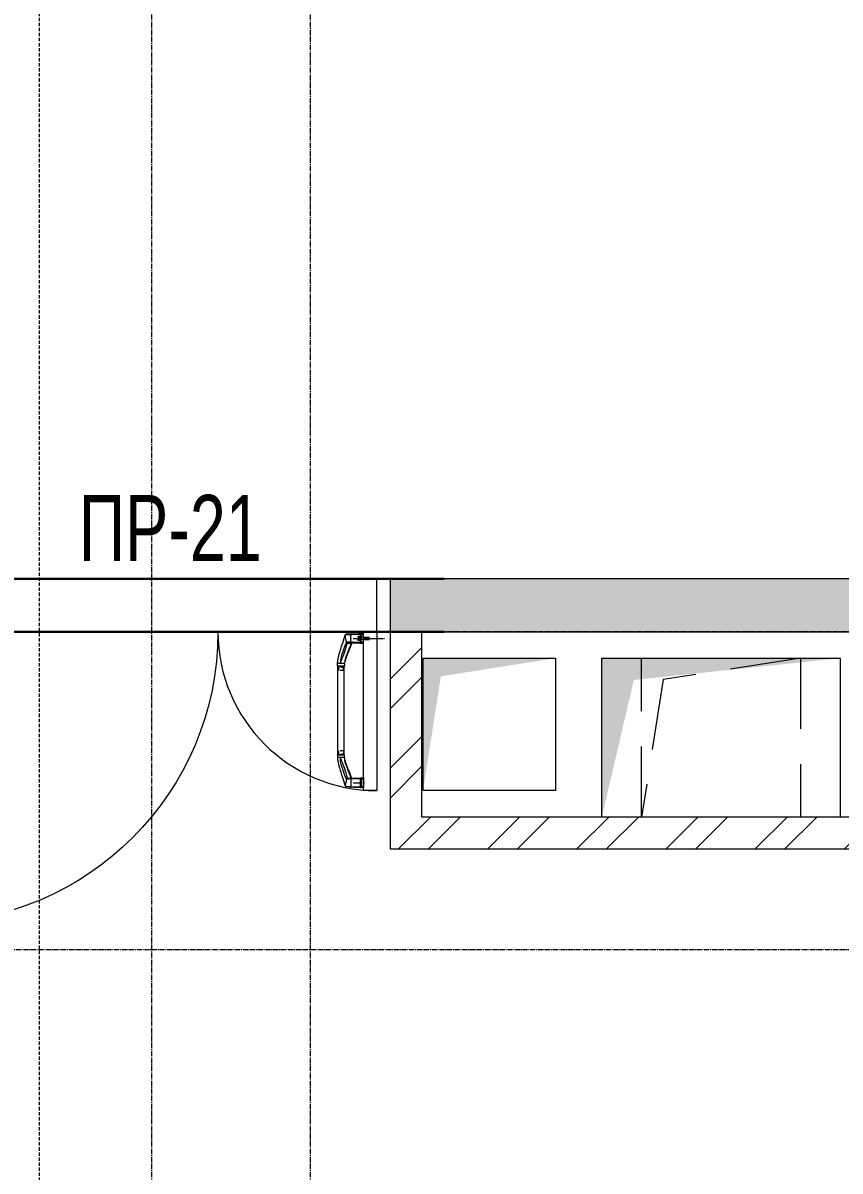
# Model space of a CAD drawing. Header units: millimetres. Extents: x -231292 to 573618, y -153144 to 564035.
# Drawn here: x 145942 to 149029, y 440364 to 444702 of the extents above; entities that cross this region are included whole.
import ezdxf
from ezdxf import colors
from ezdxf.entities.mleader import LeaderData, LeaderLine
from ezdxf.enums import TextEntityAlignment as Align
from ezdxf.math import Vec2, Vec3

# ---------------------------------------------------------------- set-up
doc = ezdxf.new("R2010")
doc.units = ezdxf.units.MM
for name, pattern in [('CENTER2', [28.575, 19.05, -3.175, 3.175, -3.175]), ('CENTERLINE', [30, 12, -1.5, 3, -1.5, 12]), ('DASHED', [19.05, 12.7, -6.35]), ('HIDDEN', [9.525, 6.35, -3.175])]:
    doc.linetypes.add(name, pattern=pattern)
doc.layers.get('0').update_dxf_attribs({"color": 250})
for name, color, linetype, lineweight in [('АР_Двери', 250, 'Continuous', 9), ('АР_Двери_внутренние_антипаника', 250, 'Continuous', 0), ('АР_Разрезы марка', 250, 'Continuous', 13), ('АР_Стены кирпич', 250, 'Continuous', 20), ('АР_Стены ПЕНОблок', 250, 'Continuous', 20), ('АР_Штриховка', 250, 'Continuous', 0), ('ОВ_Классы', 250, 'Continuous', 0), ('ОВ_Шахты', 250, 'Continuous', 5), ('РД_Оси_100', 250, 'Continuous', 0)]:
    doc.layers.add(name, color=color, linetype=linetype, lineweight=lineweight)
for name, color, linetype, lineweight, plot in [('АР_Делит', 250, 'Continuous', 0, False), ('РД_Проем', 250, 'Continuous', 0, False), ('РД_проем_инж перемыч_подсчет', 250, 'Continuous', 30, False)]:
    doc.layers.add(name, color=color, linetype=linetype, lineweight=lineweight, plot=plot)
doc.layers.add('РД_Перемычка инж проемов', color=250, linetype='Continuous')
doc.styles.add('Arial0', font='arial.ttf')
doc.styles.add('style1', font='ARIALN.TTF')
doc.styles.add('ккк', font='isocpeur.ttf', dxfattribs={"width": 0.85, "oblique": 15})

# ---------------------------------------------------------------- blocks, each defined once
blk = doc.blocks.new('otv')
at = {"linetype": 'Continuous'}
blk.add_lwpolyline([(0, -1), (0, 0), (1, 0), (1, -1)], close=True, dxfattribs=at)
blk.add_solid([(0, -1), (0, 0), (0.1346, -0.1366), (1, 0)], dxfattribs=at)
blk = doc.blocks.new('otv пунктир')
at = {"linetype": 'HIDDEN', "ltscale": 0.07}
blk.add_lwpolyline([(0, 0), (0, 1), (1, 1), (1, 0)], close=True, dxfattribs=at)
blk.add_lwpolyline([(0, 1), (0.1346, 0.1366), (1, 0)], dxfattribs=at)
blk = doc.blocks.new('UUNEW01NEW00')
at = {"layer": 'АР_Двери_внутренние_антипаника', "color": 40, "linetype": 'Continuous'}
for p, q in [((-9.1, 24), (9.1, 24)), ((-9.1, 19.3), (-9.1, 24)), ((9.1, 24), (9.1, 19.3)), ((-8.8, 1.3), (-13.2, -0.1)), ((-9, 18.2), (-9.1, 19.3)), ((-9, 17.1), (-9, 18.2)), ((-8.5, 1.5), (-9, 17.1)), ((-8.5, 1.5), (-8.8, 1.3)), ((8.3, 0.5), (8, -3.9)), ((-53, -19.5), (-53, -12.4)), ((-53, -24.6), (-53, -19.5)), ((-47.5, -11.9), (-52.5, -11.9)), ((-47.5, -11.9), (-46.3, -11.8)), ((-45.1, -11.7), (-46.3, -11.8)), ((-44.4, -11.5), (-45.1, -11.7)), ((-42.2, -11), (-44.4, -11.6)), ((-40, -10.4), (-42.2, -11)), ((-38, -9.7), (-40, -10.4)), ((-36.1, -9), (-38, -9.7)), ((-34.2, -8.3), (-36.1, -9)), ((-32.1, -7.5), (-34.2, -8.3)), ((-30.3, -6.7), (-32.1, -7.5)), ((-28.2, -5.9), (-30.3, -6.7)), ((-30.1, -22), (-28.2, -21.5)), ((-25.9, -4.9), (-28.2, -5.9)), ((-28.2, -21.5), (-26, -20.8)), ((-26, -20.8), (-23.3, -20)), ((-23.3, -3.9), (-25.9, -4.9)), ((-20.4, -2.7), (-23.3, -3.9)), ((-23.3, -20), (-20.2, -19.1)), ((-17, -1.5), (-20.4, -2.7)), ((-20.2, -19.1), (-17.7, -18.3)), ((-17.7, -18.3), (-14.9, -17.4)), ((-13.2, -0.1), (-17, -1.5)), ((-14.9, -17.4), (-11.8, -16.4)), ((-11.8, -16.4), (-8.3, -15.3)), ((-8.3, -15.3), (-4.5, -14.1)), ((-4.5, -14.1), (-0.2, -12.7)), ((-0.2, -12.7), (4.6, -11.2)), ((4.6, -11.2), (5.6, -10.9)), ((5.6, -10.9), (6.4, -10.5)), ((6.4, -10.5), (7.3, -9.6)), ((7.3, -9.6), (7.6, -8.9)), ((7.6, -8.9), (7.7, -8.7)), ((8, -3.9), (7.7, -8.6)), ((7.7, -8.7), (7.7, -8.6)), ((-52.5, -25.1), (-47.5, -25.1)), ((-47.5, -25.1), (-45.1, -25)), ((-45.1, -25), (-44.1, -24.9)), ((-44.1, -24.9), (-43.6, -24.9)), ((-43.6, -24.9), (-43, -24.8)), ((-43, -24.8), (-42.4, -24.8)), ((-42.4, -24.8), (-41.8, -24.7)), ((-41.8, -24.7), (-41.1, -24.6)), ((-41.1, -24.6), (-39.3, -24.3)), ((-39.3, -24.3), (-37.6, -23.9)), ((-37.6, -23.9), (-36.2, -23.6)), ((-36.2, -23.6), (-35.1, -23.3)), ((-35.1, -23.3), (-34.2, -23.1)), ((-34.2, -23.1), (-33.1, -22.8)), ((-33.1, -22.8), (-31.7, -22.5)), ((-31.7, -22.5), (-30.1, -22))]:
    blk.add_line(p, q, dxfattribs=at)
at = {"layer": 'АР_Двери_внутренние_антипаника', "color": 1, "linetype": 'Continuous'}
for p, q in [((-7.1, 24), (-7.1, 19.6)), ((7.1, 19.6), (7.1, 24)), ((-9.3, 0.2), (-14.4, -1.5)), ((-9.2, 0.8), (-9.3, 0.2)), ((-9.3, -0.1), (-9.3, 0.2)), ((-9.2, 0.2), (-9.3, 0.2)), ((-9.1, 1), (-9.2, 0.8)), ((-8.9, 0.5), (-9.2, 0.2)), ((-9.1, 19.3), (-8.9, 19.4)), ((-9.1, 19.3), (-9, 18.8)), ((-9, 1.2), (-9.1, 1)), ((-9, 18.8), (-8.8, 18.6)), ((-8.8, 1.3), (-9, 1.2)), ((-8.9, 19.4), (-8.5, 19.5)), ((-8.7, 0.8), (-8.9, 0.5)), ((-8.8, 18.6), (-8.6, 18.4)), ((-8.6, 0.9), (-8.7, 0.8)), ((-8.6, 18.4), (-8.4, 18.2)), ((-8.6, 1), (-8.6, 0.9)), ((-8.5, 1), (-8.6, 1)), ((-8.5, 19.5), (-8.2, 19.5)), ((-8.4, 0.8), (-8.5, 1.5)), ((-8.4, 1.3), (-8.5, 1)), ((-8.4, 18.2), (-8.1, 18.1)), ((-8.4, 1.4), (-8.4, 0.4)), ((-8.3, 0.5), (-8.4, 0.8)), ((-8.4, 0.4), (-8.4, -0.4)), ((-8.4, 0.4), (-8.3, 0.4)), ((-8.1, 0.2), (-8.3, 0.5)), ((-8.2, 19.5), (-7.8, 19.6)), ((-8.1, 18.1), (-7.6, 18)), ((-7.8, 0.1), (-8.1, 0.2)), ((-7.8, 19.6), (-7.5, 19.6)), ((-7.4, 0), (-7.8, 0.1)), ((-7.5, 18.3), (-7.6, 18.2)), ((-7.6, 18.2), (-7.6, 18)), ((-7.6, 18), (-7.6, 16.2)), ((-7.6, 16.2), (-7.6, 14.1)), ((-7.6, 14.1), (-7.6, 12.2)), ((-7.6, 12.2), (-7.6, 9.8)), ((-7.6, 9.8), (-7.6, 7.8)), ((-7.6, 7.8), (-7.6, 6.2)), ((-7.6, 6.2), (-7.6, 4.7)), ((-7.6, 4.7), (-7.5, 3.2)), ((-7.5, 19.6), (-7.1, 19.6)), ((-7.4, 18.3), (-7.5, 18.3)), ((-7.5, 3.2), (-7.5, 1.6)), ((-7.5, 1.6), (-7.4, 0)), ((-7.5, 0), (-7.5, 0)), ((-7.5, 0), (-7.3, 0)), ((-7.3, 18.3), (-7.4, 18.3)), ((-7.4, 0), (7.4, 0)), ((-7.2, 18.3), (-7.3, 18.3)), ((-7.3, 0), (7.3, 0)), ((-7.1, 18.3), (-7.2, 18.3)), ((-7.1, 19.6), (7.1, 19.6)), ((-7.1, 19.6), (-7.1, 18.3)), ((7.1, 18.3), (-7.1, 18.3)), ((-3.5, 16), (-4.6, 16.4)), ((-4.6, 16.4), (-4.6, 16.3)), ((-3.5, 15.9), (-4.6, 16.3)), ((-4.6, 16.3), (-3.8, 14.8)), ((-3.8, 14.8), (-3.3, 14.8)), ((-3, 14.7), (-3.8, 14.7)), ((-3.8, 14.7), (-3.8, 14.6)), ((-3, 14.6), (-3.8, 14.6)), ((-3.8, 14.6), (-3.8, 13.7)), ((-3.8, 13.7), (-3, 13.7)), ((-3.3, 14.8), (-3.6, 15.5)), ((-3.6, 15.5), (-2.7, 15.3)), ((-3.3, 14.9), (-3.6, 15.5)), ((-2.3, 15.7), (-3.5, 16)), ((-2.3, 15.6), (-3.5, 15.9)), ((-3.1, 14.4), (-3.4, 14.4)), ((-3.4, 14.4), (-3.4, 13.9)), ((-3.4, 14), (-3.1, 14)), ((-3.4, 13.9), (-3.1, 13.9)), ((-3.3, 14.9), (-3.3, 14.8)), ((-3, 14.4), (-3.1, 14.4)), ((-3.1, 14), (-3.1, 13.9)), ((-3.1, 14), (-3, 14)), ((-3.1, 13.9), (-3, 13.9)), ((-3, 14.7), (-3, 14.6)), ((-2.9, 14.7), (-3, 14.7)), ((-2.9, 14.6), (-3, 14.6)), ((-2.9, 14.4), (-3, 14.4)), ((-3, 14.4), (-3, 14.4)), ((-3, 14.4), (-3, 14.4)), ((-3, 14), (-3, 14)), ((-3, 14), (-3, 14)), ((-3, 14), (-2.9, 14)), ((-3, 13.9), (-3, 13.9)), ((-3, 13.9), (-3, 13.9)), ((-3, 13.9), (-2.9, 13.9)), ((-3, 13.7), (-2.9, 13.7)), ((-2.8, 14.7), (-2.9, 14.7)), ((-2.9, 14.7), (-2.9, 14.7)), ((-2.8, 14.5), (-2.9, 14.6)), ((-2.9, 14.6), (-2.9, 14.6)), ((-2.9, 14.3), (-2.9, 14.4)), ((-2.9, 14.3), (-2.9, 14.3)), ((-2.9, 14.3), (-2.9, 14.3)), ((-2.9, 14.3), (-2.9, 14.3)), ((-2.9, 14), (-2.9, 14.3)), ((-2.9, 14.1), (-2.9, 14)), ((-2.9, 14), (-2.9, 14.1)), ((-2.9, 14.1), (-2.9, 14.1)), ((-2.9, 14.1), (-2.9, 14.1)), ((-2.9, 14.1), (-2.9, 14.1)), ((-2.9, 14), (-2.9, 14)), ((-2.9, 13.9), (-2.9, 14)), ((-2.9, 14), (-2.9, 14)), ((-2.9, 14), (-2.9, 14)), ((-2.9, 13.9), (-2.9, 13.9)), ((-2.9, 13.9), (-2.9, 13.9)), ((-2.9, 13.7), (-2.8, 13.7)), ((-2.7, 14.6), (-2.8, 14.7)), ((-2.7, 14.5), (-2.8, 14.5)), ((-2.8, 13.7), (-2.8, 13.8)), ((-2.8, 13.8), (-2.7, 13.8)), ((-2.7, 15.3), (-1.7, 15.1)), ((-2.6, 14.6), (-2.7, 14.6)), ((-2.6, 14.5), (-2.7, 14.5)), ((-2.7, 13.8), (-2.6, 13.8)), ((-2.6, 14.5), (-2.6, 14.6)), ((-2.6, 14.6), (-2.6, 14.6)), ((-2.6, 14.4), (-2.6, 14.5)), ((-2.5, 14.5), (-2.6, 14.5)), ((-2.5, 14.4), (-2.6, 14.4)), ((-2.6, 14.4), (-2.6, 14.4)), ((-2.6, 13.8), (-2.6, 13.9)), ((-2.6, 13.9), (-2.5, 13.9)), ((-2.5, 14.4), (-2.5, 14.5)), ((-2.5, 14.4), (-2.5, 14.3)), ((-2.5, 14.3), (-2.5, 14.4)), ((-2.5, 14), (-2.5, 14.3)), ((-2.5, 13.9), (-2.5, 14)), ((-1, 15.5), (-2.3, 15.7)), ((-1, 15.4), (-2.3, 15.6)), ((-2.2, 14.5), (-2.3, 14.5)), ((-2.3, 14.5), (-2.3, 14.4)), ((-2.3, 14.4), (-2.3, 14.3)), ((-2.2, 14.4), (-2.3, 14.4)), ((-2.3, 14.4), (-2.3, 14.3)), ((-2.3, 14.3), (-2.3, 14)), ((-2.3, 14), (-2.3, 13.9)), ((-2.3, 13.9), (-2.3, 13.9)), ((-2.3, 13.9), (-2.2, 13.8)), ((-2.1, 14.6), (-2.2, 14.6)), ((-2.2, 14.6), (-2.2, 14.5)), ((-2.1, 14.5), (-2.2, 14.5)), ((-2.2, 14.5), (-2.2, 14.4)), ((-2.2, 13.8), (-2.2, 13.8)), ((-2.2, 13.8), (-2.1, 13.8)), ((-2, 14.7), (-2.1, 14.6)), ((-2, 14.6), (-2.1, 14.5)), ((-2.1, 14.6), (-2.1, 14.6)), ((-2.1, 14.5), (-2.1, 14.5)), ((-2.1, 13.8), (-2, 13.7)), ((-1.9, 14.7), (-2, 14.7)), ((-1.9, 14.6), (-2, 14.6)), ((-2, 13.7), (-2, 13.7)), ((-2, 13.7), (-1.9, 13.7)), ((-1.8, 14.7), (-1.9, 14.7)), ((-1.8, 14.6), (-1.9, 14.6)), ((-1.8, 14.4), (-1.9, 14.4)), ((-1.9, 14.4), (-1.9, 14.3)), ((-1.9, 14.3), (-1.9, 14)), ((-1.9, 14.3), (-1.9, 14.3)), ((-1.9, 14.3), (-1.9, 14.3)), ((-1.9, 14.3), (-1.9, 14.3)), ((-1.9, 14.1), (-1.9, 14.1)), ((-1.9, 14.1), (-1.9, 14.1)), ((-1.9, 14.1), (-1.9, 14.1)), ((-1.9, 14.1), (-1.8, 14)), ((-1.9, 14), (-1.9, 14)), ((-1.9, 14), (-1.9, 14)), ((-1.9, 14), (-1.9, 13.9)), ((-1.9, 13.9), (-1.8, 13.9)), ((-1.9, 13.7), (-1.8, 13.7)), ((-1.8, 14.7), (-1.8, 14.6)), ((-1.5, 14.7), (-1.8, 14.7)), ((-1.5, 14.6), (-1.8, 14.6)), ((-1.7, 14.4), (-1.8, 14.4)), ((-1.8, 14.4), (-1.8, 14.4)), ((-1.8, 14.4), (-1.8, 14.4)), ((-1.8, 14), (-1.8, 14)), ((-1.8, 14), (-1.8, 14)), ((-1.8, 14), (-1.7, 14)), ((-1.8, 13.9), (-1.8, 13.9)), ((-1.8, 13.9), (-1.8, 13.9)), ((-1.8, 13.9), (-1.7, 13.9)), ((-1.8, 13.7), (-1.5, 13.7)), ((-1.7, 15.1), (-0.7, 15)), ((-1.7, 14.4), (-1.7, 14.4)), ((-1.6, 14.4), (-1.7, 14.4)), ((-1.7, 14), (-1.7, 13.9)), ((-1.7, 14), (-1.7, 14)), ((-1.7, 14), (-1.6, 14)), ((-1.7, 13.9), (-1.6, 13.9)), ((-1.7, 13.9), (-1.7, 13.9)), ((-1.5, 14.4), (-1.6, 14.4)), ((-1.6, 14.4), (-1.6, 14.4)), ((-1.6, 14), (-1.6, 13.9)), ((-1.6, 14), (-1.6, 14)), ((-1.6, 14), (-1.5, 14)), ((-1.6, 13.9), (-1.6, 13.9)), ((-1.6, 13.9), (-1.5, 13.9)), ((-1.5, 14.7), (-1.5, 14.6)), ((-1.4, 14.7), (-1.5, 14.7)), ((-1.4, 14.6), (-1.5, 14.6)), ((-1.4, 14.3), (-1.5, 14.4)), ((-1.5, 14.4), (-1.5, 14.4)), ((-1.5, 14.4), (-1.5, 14.4)), ((-1.5, 14), (-1.4, 14.1)), ((-1.5, 14), (-1.5, 14)), ((-1.5, 14), (-1.5, 14)), ((-1.5, 14), (-1.5, 14)), ((-1.5, 13.9), (-1.5, 13.9)), ((-1.5, 13.9), (-1.5, 13.9)), ((-1.5, 13.9), (-1.5, 13.9)), ((-1.5, 13.9), (-1.4, 13.9)), ((-1.5, 13.7), (-1.4, 13.7)), ((-1.3, 14.7), (-1.4, 14.7)), ((-1.3, 14.6), (-1.4, 14.6)), ((-1.4, 14.3), (-1.4, 14.3)), ((-1.4, 14.3), (-1.4, 14.3)), ((-1.4, 14.3), (-1.4, 14.3)), ((-1.4, 14), (-1.4, 14.3)), ((-1.4, 14.1), (-1.4, 14)), ((-1.4, 14.1), (-1.4, 14.1)), ((-1.4, 14.1), (-1.4, 14.1)), ((-1.4, 14.1), (-1.4, 14.1)), ((-1.4, 13.9), (-1.4, 14)), ((-1.4, 14), (-1.4, 14)), ((-1.4, 14), (-1.4, 14)), ((-1.4, 13.7), (-1.3, 13.7)), ((-1.2, 14.6), (-1.3, 14.7)), ((-1.3, 14.7), (-1.3, 14.7)), ((-1.3, 14.5), (-1.3, 14.6)), ((-1.2, 14.5), (-1.3, 14.5)), ((-1.3, 13.7), (-1.2, 13.8)), ((-1.1, 14.6), (-1.2, 14.6)), ((-1.1, 14.5), (-1.2, 14.5)), ((-1.2, 13.8), (-1.2, 13.8)), ((-1.2, 13.8), (-1.1, 13.8)), ((-1.1, 14.5), (-1.1, 14.6)), ((-1.1, 14.6), (-1.1, 14.6)), ((-1.1, 14.4), (-1.1, 14.5)), ((-1, 14.5), (-1.1, 14.5)), ((-1, 14.4), (-1.1, 14.4)), ((-1.1, 14.4), (-1.1, 14.4)), ((-1.1, 13.8), (-1.1, 13.9)), ((-1.1, 13.9), (-1, 13.9)), ((0, 16.5), (-1, 15.5)), ((0, 16.4), (-1, 15.4)), ((-1, 15.5), (-1, 15.4)), ((-1, 14.4), (-1, 14.5)), ((-1, 14.3), (-1, 14.4)), ((-1, 14.4), (-1, 14.3)), ((-1, 14), (-1, 14.3)), ((-1, 13.9), (-1, 14)), ((0, 14.7), (-0.8, 14.7)), ((-0.8, 14.7), (-0.8, 14.6)), ((0, 14.6), (-0.8, 14.6)), ((-0.8, 14.6), (-0.8, 13.7)), ((-0.8, 13.7), (-0.4, 13.7)), ((-0.7, 15), (0, 15.7)), ((-0.1, 14.4), (-0.4, 14.4)), ((-0.4, 14.4), (-0.4, 14.2)), ((-0.4, 14.3), (-0.1, 14.3)), ((-0.4, 14.2), (-0.1, 14.2)), ((-0.4, 14.1), (-0.2, 14.1)), ((-0.4, 13.7), (-0.4, 14.1)), ((-0.2, 14.1), (0, 13.7)), ((0, 14.4), (-0.1, 14.4)), ((-0.1, 14.4), (-0.1, 14.4)), ((-0.1, 14.4), (-0.1, 14.4)), ((-0.1, 14.3), (-0.1, 14.2)), ((-0.1, 14.3), (-0.1, 14.3)), ((-0.1, 14.3), (-0.1, 14.3)), ((-0.1, 14.3), (0, 14.3)), ((-0.1, 14.2), (-0.1, 14.2)), ((-0.1, 14.2), (-0.1, 14.2)), ((-0.1, 14.2), (0, 14.2)), ((0, 16.5), (0, 16.4)), ((1, 15.5), (0, 16.5)), ((1, 15.4), (0, 16.4)), ((0, 15.7), (0.7, 15)), ((0, 14.7), (0, 14.6)), ((0.1, 14.7), (0, 14.7)), ((0.1, 14.6), (0, 14.6)), ((0, 14.3), (0, 14.4)), ((0, 14.4), (0, 14.4)), ((0, 14.3), (0, 14.4)), ((0, 14.4), (0, 14.4)), ((0, 14.4), (0, 14.4)), ((0, 14.4), (0, 14.4)), ((0, 14.4), (0, 14.4)), ((0, 14.3), (0, 14.3)), ((0, 14.3), (0, 14.3)), ((0, 14.3), (0, 14.3)), ((0, 14.2), (0, 14.3)), ((0, 14.3), (0, 14.3)), ((0, 14.3), (0, 14.3)), ((0, 14.3), (0, 14.3)), ((0, 14.2), (0, 14.2)), ((0, 14.2), (0, 14.2)), ((0, 13.7), (0.5, 13.7)), ((0.2, 14.7), (0.1, 14.7)), ((0.2, 14.6), (0.1, 14.6)), ((0.3, 14.6), (0.2, 14.7)), ((0.2, 14.7), (0.2, 14.7)), ((0.2, 14.5), (0.2, 14.6)), ((0.3, 14.5), (0.2, 14.5)), ((0.5, 13.7), (0.2, 14.1)), ((0.2, 14.1), (0.3, 14.1)), ((0.4, 14.6), (0.3, 14.6)), ((0.4, 14.5), (0.3, 14.5)), ((0.3, 14.1), (0.4, 14.2)), ((0.3, 14.1), (0.3, 14.1)), ((0.5, 13.8), (0.3, 14.1)), ((0.4, 14.5), (0.4, 14.6)), ((0.4, 14.6), (0.4, 14.6)), ((0.4, 14.4), (0.4, 14.5)), ((0.4, 14.4), (0.4, 14.5)), ((0.4, 14.5), (0.4, 14.5)), ((0.4, 14.3), (0.4, 14.4)), ((0.4, 14.4), (0.4, 14.4)), ((0.4, 14.4), (0.4, 14.4)), ((0.4, 14.2), (0.4, 14.3)), ((0.4, 14.3), (0.4, 14.3)), ((0.4, 14.2), (0.4, 14.2)), ((0.5, 13.8), (0.5, 13.7)), ((0.7, 15), (1.7, 15.1)), ((0.7, 14.7), (0.7, 14.6)), ((1.4, 14.7), (0.7, 14.7)), ((1.4, 14.6), (0.7, 14.6)), ((0.7, 14.6), (0.7, 13.7)), ((0.7, 13.7), (1.1, 13.7)), ((2.3, 15.7), (1, 15.5)), ((2.3, 15.6), (1, 15.4)), ((1, 15.5), (1, 15.4)), ((1.1, 13.7), (1.1, 14.3)), ((1.1, 14.3), (1.2, 14.3)), ((1.2, 14.3), (1.5, 13.7)), ((1.4, 14.7), (1.4, 14.6)), ((1.6, 14.2), (1.4, 14.7)), ((1.6, 14.1), (1.4, 14.6)), ((1.5, 13.7), (1.8, 13.7)), ((1.6, 14.2), (1.6, 14.1)), ((1.7, 14.2), (1.6, 14.2)), ((1.7, 14.1), (1.6, 14.1)), ((1.7, 15.1), (2.7, 15.3)), ((1.9, 14.7), (1.7, 14.2)), ((1.9, 14.6), (1.7, 14.1)), ((1.7, 14.2), (1.7, 14.1)), ((1.8, 13.7), (2, 14.3)), ((1.9, 14.7), (1.9, 14.6)), ((2.5, 14.7), (1.9, 14.7)), ((2.5, 14.6), (1.9, 14.6)), ((2, 14.3), (2.2, 14.3)), ((2.2, 14.3), (2.2, 13.7)), ((2.2, 13.7), (2.5, 13.7)), ((3.5, 16), (2.3, 15.7)), ((3.5, 15.9), (2.3, 15.6)), ((2.5, 14.7), (2.5, 14.6)), ((2.5, 13.7), (2.5, 14.6)), ((2.7, 15.3), (3.6, 15.5)), ((3.1, 14.7), (2.7, 13.8)), ((3.1, 14.6), (2.7, 13.7)), ((2.7, 13.8), (2.7, 13.7)), ((2.7, 13.7), (3.2, 13.7)), ((3.1, 14.7), (3.1, 14.6)), ((3.9, 14.7), (3.1, 14.7)), ((3.9, 14.6), (3.1, 14.6)), ((3.2, 13.7), (3.2, 13.9)), ((3.2, 13.9), (3.8, 13.9)), ((3.6, 15.5), (3.3, 14.8)), ((3.6, 15.5), (3.3, 14.9)), ((3.3, 14.9), (3.3, 14.8)), ((3.3, 14.8), (3.8, 14.8)), ((3.4, 14.3), (3.3, 14)), ((3.3, 14.1), (3.7, 14.1)), ((3.3, 14), (3.7, 14)), ((3.6, 14.3), (3.4, 14.3)), ((4.6, 16.4), (3.5, 16)), ((4.6, 16.3), (3.5, 15.9)), ((3.7, 14), (3.6, 14.3)), ((3.8, 14.8), (4.6, 16.3)), ((3.8, 13.9), (3.8, 13.7)), ((3.8, 13.7), (4.2, 13.7)), ((3.9, 14.7), (3.9, 14.6)), ((4.2, 13.8), (3.9, 14.7)), ((4.2, 13.7), (3.9, 14.6)), ((4.2, 13.8), (4.2, 13.7)), ((4.6, 16.4), (4.6, 16.3)), ((6.7, -9.4), (7.3, 0)), ((7.1, 19.6), (7.1, 18.3)), ((7.1, 19.6), (7.5, 19.6)), ((7.2, 18.3), (7.1, 18.3)), ((7.3, 18.3), (7.2, 18.3)), ((7.5, 18.3), (7.3, 18.3)), ((7.4, 0), (7.5, 2)), ((7.8, 0.1), (7.4, 0)), ((7.5, 19.6), (7.8, 19.6)), ((7.6, 18.2), (7.5, 18.3)), ((7.5, 2), (7.6, 4)), ((7.6, 18), (7.6, 18.2)), ((7.6, 18), (8.1, 18.1)), ((7.6, 16.2), (7.6, 18)), ((7.6, 14.2), (7.6, 16.2)), ((7.6, 12.3), (7.6, 14.2)), ((7.6, 9.9), (7.6, 12.3)), ((7.6, 8), (7.6, 9.9)), ((7.6, 5.9), (7.6, 8)), ((7.6, 4), (7.6, 5.9)), ((7.8, 19.6), (8.2, 19.5)), ((8.1, 0.2), (7.8, 0.1)), ((8.1, 18.1), (8.4, 18.2)), ((8.3, 0.5), (8.1, 0.2)), ((8.2, 19.5), (8.5, 19.5)), ((8.4, 0.8), (8.3, 0.5)), ((8.4, 18.2), (8.6, 18.4)), ((8.5, 19.5), (8.9, 19.4)), ((8.6, 18.4), (8.8, 18.6)), ((8.8, 18.6), (9, 18.8)), ((8.9, 19.4), (9.1, 19.3)), ((9, 18.8), (9.1, 19.3)), ((-52.5, -11.9), (-52.5, -19.8)), ((-52.5, -19.8), (-52.5, -25.1)), ((-47.5, -11.9), (-47.5, -19.8)), ((-47.5, -11.9), (-47.5, -11.9)), ((-47.5, -19.8), (-46, -19.6)), ((-45.9, -19.8), (-47.5, -19.8)), ((-47.5, -19.8), (-47.5, -25.1)), ((-46, -19.6), (-44.5, -19.2)), ((-44.3, -19.8), (-45.9, -19.8)), ((-43.1, -11.4), (-44.5, -11.6)), ((-44.5, -19.2), (-42.9, -18.5)), ((-42.5, -19.7), (-44.3, -19.8)), ((-41.6, -11.2), (-43.1, -11.4)), ((-42.9, -18.5), (-41.3, -17.7)), ((-40.6, -19.6), (-42.5, -19.7)), ((-39.3, -10.7), (-41.6, -11.2)), ((-41.3, -17.7), (-39, -16.7)), ((-37.8, -19.2), (-40.6, -19.6)), ((-36.7, -9.9), (-39.3, -10.7)), ((-39, -16.7), (-36.4, -15.7)), ((-34.9, -18.5), (-37.8, -19.2)), ((-33.8, -8.9), (-36.7, -9.9)), ((-36.4, -15.7), (-33.5, -14.5)), ((-31.9, -17.6), (-34.9, -18.5)), ((-30.7, -7.7), (-33.8, -8.9)), ((-33.5, -14.5), (-30.3, -13.4)), ((-28.7, -16.6), (-31.9, -17.6)), ((-27.2, -6.3), (-30.7, -7.7)), ((-30.3, -13.4), (-26.8, -12.1)), ((-25.2, -15.3), (-28.7, -16.6)), ((-23.3, -4.8), (-27.2, -6.3)), ((-26.8, -12.1), (-22.9, -10.9)), ((-21.4, -13.9), (-25.2, -15.3)), ((-19.1, -3.2), (-23.3, -4.8)), ((-22.9, -10.9), (-18.7, -9.6)), ((-17.3, -12.4), (-21.4, -13.9)), ((-14.4, -1.5), (-19.1, -3.2)), ((-18.7, -9.6), (-14, -8.2)), ((-12.8, -10.8), (-17.3, -12.4)), ((-14, -8.2), (-8.8, -6.6)), ((-7.8, -9.1), (-12.8, -10.8)), ((-9, -3.8), (-9.3, -0.1)), ((-8.8, -6.6), (-9, -3.8)), ((-8.8, -6.6), (-8.8, -6.6)), ((-8.8, -7.3), (-8.8, -6.6)), ((-8.8, -6.6), (-8.7, -6.6)), ((-8.5, -8.1), (-8.8, -7.3)), ((-8.7, -6.6), (-8.6, -6.6)), ((-8.6, -6.6), (-8.4, -6.7)), ((-8.2, -8.7), (-8.5, -8.1)), ((-8.4, -0.4), (-8.3, -0.9)), ((-8.4, -6.7), (-8.1, -6.7)), ((-8.3, -0.9), (-8.3, -1.1)), ((-8.3, -1.1), (-8.3, -1.1)), ((-8.3, -1.2), (-8.2, -1.2)), ((-8.2, -1.2), (-8.2, -1.2)), ((-8.2, -1.2), (-8.2, -1.5)), ((-8.2, -1.5), (-8.2, -1.5)), ((-7.8, -9.1), (-8.2, -8.7)), ((-8.1, -6.7), (-8, -6.6)), ((-8, -7.1), (-8.1, -6.7)), ((-8.1, -6.7), (-8.1, -6.7)), ((-8, -6.6), (-8, -6.6)), ((-8, -6.6), (-7.9, -6.6)), ((-7.6, -7.6), (-8, -7.1)), ((-7.8, -6.9), (-7.9, -6.6)), ((-7.9, -6.6), (-7.9, -6.7)), ((-7.9, -6.7), (-7.9, -6.6)), ((-7.5, -7.2), (-7.8, -6.9)), ((-7.4, -8.9), (-7.8, -9.1)), ((-7.2, -8), (-7.6, -7.6)), ((-7.2, -7.4), (-7.5, -7.2)), ((-7.1, -8.7), (-7.4, -8.9)), ((-7.3, 0), (-7.2, -1.7)), ((-7.2, -1.7), (-7.2, -3.1)), ((-7.2, -3.1), (-7.1, -4.5)), ((-6.9, -7.4), (-7.2, -7.4)), ((-6.7, -8.2), (-7.2, -8)), ((-7.1, -4.5), (-7, -6)), ((-6.7, -8.2), (-7.1, -8.7)), ((-7, -6), (-6.9, -7.4)), ((-6.9, -7.4), (-6.8, -7.5)), ((-6.8, -7.5), (-6.8, -7.5)), ((-6.8, -7.5), (-6.8, -7.6)), ((-6.8, -7.6), (-6.8, -7.6)), ((-6.8, -7.6), (-6.8, -7.6)), ((-6.8, -7.6), (-6.8, -7.6)), ((-6.8, -7.6), (-6.8, -7.6)), ((-6.8, -7.6), (-6.8, -7.6)), ((-6.8, -7.6), (-6.8, -7.6)), ((-6.8, -7.6), (-6.8, -7.6)), ((-6.8, -7.6), (-6.8, -7.6)), ((-6.8, -7.6), (-6.8, -7.6)), ((-6.8, -7.6), (-6.8, -7.6)), ((-6.8, -7.6), (-6.8, -7.6)), ((-6.8, -7.6), (-6.8, -7.6)), ((-6.8, -7.6), (-6.8, -7.6)), ((-6.8, -7.6), (-6.7, -7.8)), ((-6.7, -7.8), (-6.6, -8)), ((-6.6, -8), (-6.7, -8.1)), ((-6.7, -8.1), (-6.7, -8.2)), ((-6.7, -8.2), (5.6, -10.6)), ((5.6, -10.6), (6.3, -10)), ((5.6, -10.6), (6, -10.6)), ((6, -10.6), (6.3, -10.5)), ((6.3, -10), (6.6, -9.7)), ((6.3, -10.5), (6.4, -10.5)), ((6.6, -9.7), (6.7, -9.4)), ((6.7, -9.4), (7.1, -9.3)), ((7.1, -9.3), (7.4, -9.1)), ((7.4, -9.1), (7.6, -8.9)), ((8.3, -0.4), (8.3, -0.3)), ((-52.5, -25.1), (-47.5, -25.1))]:
    blk.add_line(p, q, dxfattribs=at)
at = {"layer": 'АР_Двери_внутренние_антипаника', "color": 1, "linetype": 'CENTERLINE'}
blk.add_line((0, 4.4), (0, 26), dxfattribs=at)
at = {"layer": 'АР_Двери_внутренние_антипаника', "color": 1, "linetype": 'HIDDEN'}
for p, q in [((-60.5, -14), (-53, -14)), ((-60.5, -14), (-60.5, -23)), ((-54.5, -17.6), (-54.5, -14.1)), ((-54.5, -14.1), (-53, -14.1)), ((-54.5, -17.6), (-53, -17.6)), ((-60.5, -23), (-53, -23))]:
    blk.add_line(p, q, dxfattribs=at)
at = {"layer": 'АР_Двери_внутренние_антипаника', "color": 1, "linetype": 'Continuous'}
blk.add_arc((490.8, 29.3), 500, 183.3082, 184.1216, dxfattribs=at)
at = {"layer": 'АР_Двери_внутренние_антипаника', "color": 40, "linetype": 'Continuous'}
for centre, radius, start, end in [((-490.9, 27.7), 500, 356.9219, 359.0377), ((-52.5, -12.4), 0.5, 90, 180), ((-52.5, -24.6), 0.5, 180, 270)]:
    blk.add_arc(centre, radius, start, end, dxfattribs=at)
at = {"layer": 'АР_Двери_внутренние_антипаника', "color": 1, "linetype": 'Continuous'}
blk.add_point((0, 0), dxfattribs=at)
blk = doc.blocks.new('66NEW00')
at = {"layer": 'АР_Двери_внутренние_антипаника', "color": 40, "linetype": 'Continuous'}
for p, q in [((9.1, 0), (-9.1, 0)), ((-9.1, 0), (-9.1, -4.7)), ((9.1, -4.7), (9.1, 0)), ((8.5, -22.4), (9, -6.9)), ((9, -5.7), (9.1, -4.7)), ((9, -6.9), (9, -5.7)), ((-8.3, -23.5), (-8, -27.9)), ((-8, -27.9), (-7.7, -32.5)), ((-7.7, -32.7), (-7.7, -32.5)), ((-7.6, -32.8), (-7.7, -32.7)), ((-7.3, -33.6), (-7.6, -32.8)), ((-6.4, -34.5), (-7.3, -33.6)), ((-5.6, -34.9), (-6.4, -34.5)), ((-4.6, -35.2), (-5.6, -34.9)), ((0.2, -36.7), (-4.6, -35.2)), ((4.5, -38.1), (0.2, -36.7)), ((8.3, -39.3), (4.5, -38.1)), ((11.8, -40.4), (8.3, -39.3)), ((8.5, -22.4), (8.8, -22.7)), ((8.8, -22.7), (13.2, -24.1)), ((14.9, -41.4), (11.8, -40.4)), ((13.2, -24.1), (17, -25.5)), ((17.7, -42.3), (14.9, -41.4)), ((17, -25.5), (20.4, -26.7)), ((20.2, -43), (17.7, -42.3)), ((23.3, -44), (20.2, -43)), ((20.4, -26.7), (23.3, -27.9)), ((23.3, -27.9), (25.9, -28.9)), ((25.9, -28.9), (28.2, -29.9)), ((28.2, -29.9), (30.3, -30.7)), ((30.3, -30.7), (32.1, -31.4)), ((32.1, -31.4), (34.2, -32.3)), ((34.2, -32.3), (36.1, -33)), ((36.1, -33), (38, -33.7)), ((38, -33.7), (40, -34.4)), ((40, -34.4), (42.2, -35)), ((42.2, -35), (44.4, -35.5)), ((44.4, -35.5), (45.1, -35.6)), ((45.1, -35.6), (46.3, -35.8)), ((47.5, -35.8), (46.3, -35.8)), ((47.5, -35.8), (52.5, -35.8)), ((53, -43.4), (53, -36.3)), ((26, -44.8), (23.3, -44)), ((28.2, -45.4), (26, -44.8)), ((30.1, -46), (28.2, -45.4)), ((31.7, -46.4), (30.1, -46)), ((33.1, -46.8), (31.7, -46.4)), ((34.2, -47.1), (33.1, -46.8)), ((35.1, -47.3), (34.2, -47.1)), ((36.2, -47.6), (35.1, -47.3)), ((37.6, -47.9), (36.2, -47.6)), ((39.3, -48.2), (37.6, -47.9)), ((41.1, -48.6), (39.3, -48.2)), ((41.8, -48.7), (41.1, -48.6)), ((42.4, -48.7), (41.8, -48.7)), ((43, -48.8), (42.4, -48.7)), ((43.6, -48.9), (43, -48.8)), ((44.1, -48.9), (43.6, -48.9)), ((45.1, -49), (44.1, -48.9)), ((47.5, -49.1), (45.1, -49)), ((52.5, -49.1), (47.5, -49.1)), ((53, -48.6), (53, -43.4))]:
    blk.add_line(p, q, dxfattribs=at)
at = {"layer": 'АР_Двери_внутренние_антипаника', "color": 1, "linetype": 'Continuous'}
for p, q in [((-7.1, -4.4), (-7.1, 0)), ((7.1, 0), (7.1, -4.4)), ((-8.9, -4.6), (-9.1, -4.7)), ((-9, -5.2), (-9.1, -4.7)), ((-8.8, -5.4), (-9, -5.2)), ((-8.5, -4.5), (-8.9, -4.6)), ((-8.6, -5.6), (-8.8, -5.4)), ((-8.4, -5.7), (-8.6, -5.6)), ((-8.2, -4.4), (-8.5, -4.5)), ((-8.1, -5.8), (-8.4, -5.7)), ((-7.8, -4.4), (-8.2, -4.4)), ((-7.6, -5.9), (-8.1, -5.8)), ((-7.5, -4.4), (-7.8, -4.4)), ((-7.6, -5.8), (-7.5, -5.7)), ((-7.6, -5.9), (-7.6, -5.8)), ((-7.6, -7.7), (-7.6, -5.9)), ((-7.6, -9.8), (-7.6, -7.7)), ((-7.6, -11.7), (-7.6, -9.8)), ((-7.6, -14), (-7.6, -11.7)), ((-7.6, -16), (-7.6, -14)), ((-7.6, -18.1), (-7.6, -16)), ((-7.6, -19.9), (-7.6, -18.1)), ((-7.5, -21.9), (-7.6, -19.9)), ((-7.1, -4.4), (-7.5, -4.4)), ((-7.5, -5.7), (-7.3, -5.7)), ((-7.3, -5.7), (-7.2, -5.6)), ((-7.2, -5.6), (-7.1, -5.6)), ((7.1, -4.4), (-7.1, -4.4)), ((-7.1, -4.4), (-7.1, -5.6)), ((-7.1, -5.6), (7.1, -5.6)), ((7.1, -4.4), (7.1, -5.6)), ((7.5, -4.4), (7.1, -4.4)), ((7.1, -5.6), (7.2, -5.6)), ((7.2, -5.6), (7.3, -5.7)), ((7.3, -5.7), (7.4, -5.7)), ((7.4, -5.7), (7.5, -5.7)), ((7.8, -4.4), (7.5, -4.4)), ((7.5, -5.7), (7.6, -5.8)), ((7.6, -19.3), (7.5, -20.8)), ((7.5, -20.8), (7.5, -22.4)), ((8.1, -5.8), (7.6, -5.9)), ((7.6, -5.8), (7.6, -5.9)), ((7.6, -5.9), (7.6, -7.8)), ((7.6, -7.8), (7.6, -9.9)), ((7.6, -9.9), (7.6, -11.8)), ((7.6, -11.8), (7.6, -14.2)), ((7.6, -14.2), (7.6, -16.2)), ((7.6, -16.2), (7.6, -17.8)), ((7.6, -17.8), (7.6, -19.3)), ((8.2, -4.4), (7.8, -4.4)), ((8.4, -5.7), (8.1, -5.8)), ((8.5, -4.5), (8.2, -4.4)), ((8.6, -5.6), (8.4, -5.7)), ((8.9, -4.6), (8.5, -4.5)), ((8.8, -5.4), (8.6, -5.6)), ((9, -5.2), (8.8, -5.4)), ((9.1, -4.7), (8.9, -4.6)), ((9.1, -4.7), (9, -5.2)), ((-8.4, -23.1), (-8.3, -23.5)), ((-8.3, -23.5), (-8.1, -23.7)), ((-8.3, -24.4), (-8.3, -24.2)), ((-8.1, -23.7), (-7.8, -23.9)), ((-7.8, -23.9), (-7.4, -24)), ((-7.4, -33.1), (-7.6, -32.8)), ((-7.4, -24), (-7.5, -21.9)), ((7.4, -24), (-7.4, -24)), ((-7.1, -33.3), (-7.4, -33.1)), ((7.3, -24), (-7.3, -24)), ((-6.7, -33.3), (-7.3, -24)), ((-6.7, -33.3), (-7.1, -33.3)), ((-6.6, -33.7), (-6.7, -33.3)), ((-6.3, -34), (-6.6, -33.7)), ((-6.3, -34.5), (-6.4, -34.4)), ((-5.6, -34.5), (-6.3, -34)), ((-6, -34.6), (-6.3, -34.5)), ((-5.6, -34.5), (-6, -34.6)), ((6.7, -32.2), (-5.6, -34.5)), ((6.7, -31.8), (6.6, -32)), ((6.6, -32), (6.7, -32.1)), ((6.8, -31.6), (6.7, -31.8)), ((6.7, -32.2), (7.2, -32)), ((6.7, -32.1), (6.7, -32.2)), ((6.7, -32.2), (7.1, -32.7)), ((6.9, -31.4), (6.8, -31.5)), ((6.8, -31.5), (6.8, -31.5)), ((6.8, -31.5), (6.8, -31.5)), ((6.8, -31.5), (6.8, -31.6)), ((6.8, -31.6), (6.8, -31.6)), ((6.8, -31.6), (6.8, -31.6)), ((6.8, -31.6), (6.8, -31.6)), ((6.8, -31.6), (6.8, -31.6)), ((6.8, -31.6), (6.8, -31.6)), ((6.8, -31.6), (6.8, -31.6)), ((6.8, -31.6), (6.8, -31.6)), ((6.8, -31.6), (6.8, -31.6)), ((6.8, -31.6), (6.8, -31.6)), ((6.8, -31.6), (6.8, -31.6)), ((6.8, -31.6), (6.8, -31.6)), ((6.8, -31.6), (6.8, -31.6)), ((7, -29.9), (6.9, -31.4)), ((6.9, -31.4), (7.2, -31.3)), ((7.1, -28.5), (7, -29.9)), ((7.2, -27.1), (7.1, -28.5)), ((7.1, -32.7), (7.4, -32.9)), ((7.3, -24), (7.2, -25.6)), ((7.2, -25.6), (7.2, -27.1)), ((7.2, -31.3), (7.5, -31.2)), ((7.2, -32), (7.6, -31.6)), ((7.5, -24), (7.3, -24)), ((7.5, -22.4), (7.4, -24)), ((7.4, -24), (7.8, -23.9)), ((7.4, -32.9), (7.8, -33.1)), ((7.5, -24), (7.5, -24)), ((7.5, -31.2), (7.8, -30.9)), ((7.6, -31.6), (8, -31.1)), ((7.8, -23.9), (8.1, -23.7)), ((7.8, -30.9), (7.9, -30.6)), ((7.8, -33.1), (8.2, -32.7)), ((7.8, -33.1), (12.8, -34.8)), ((8, -30.6), (7.9, -30.6)), ((7.9, -30.6), (7.9, -30.6)), ((7.9, -30.6), (7.9, -30.6)), ((8, -31.1), (8.1, -30.6)), ((8.1, -30.6), (8, -30.6)), ((8, -30.6), (8, -30.6)), ((8.1, -23.7), (8.3, -23.5)), ((8.1, -30.7), (8.1, -30.6)), ((8.4, -30.7), (8.1, -30.7)), ((8.2, -25.1), (8.2, -25.2)), ((8.3, -25.1), (8.2, -25.1)), ((8.2, -25.2), (8.2, -25.5)), ((8.2, -25.5), (8.2, -25.5)), ((8.2, -32.7), (8.5, -32.1)), ((8.3, -23.5), (8.4, -23.1)), ((8.4, -23.6), (8.3, -23.6)), ((8.4, -24.3), (8.3, -24.8)), ((8.3, -24.8), (8.3, -25.1)), ((8.3, -25.1), (8.3, -25.1)), ((8.4, -23.1), (8.5, -22.4)), ((8.4, -22.6), (8.5, -22.9)), ((8.4, -22.6), (8.4, -23.6)), ((8.4, -23.6), (8.4, -24.3)), ((8.6, -30.6), (8.4, -30.7)), ((8.5, -22.9), (8.6, -23)), ((8.5, -32.1), (8.8, -31.3)), ((8.6, -23), (8.6, -23.1)), ((8.6, -23.1), (8.7, -23.2)), ((8.7, -30.6), (8.6, -30.6)), ((8.7, -23.2), (8.9, -23.4)), ((8.8, -30.6), (8.7, -30.6)), ((8.8, -22.7), (9, -22.8)), ((8.8, -30.6), (9, -27.8)), ((14, -32.2), (8.8, -30.6)), ((8.8, -30.6), (8.8, -30.6)), ((8.8, -31.3), (8.8, -30.6)), ((8.9, -23.4), (9.2, -23.8)), ((9, -22.8), (9.1, -22.9)), ((9, -27.8), (9.3, -24)), ((9.1, -22.9), (9.2, -23.2)), ((9.2, -23.2), (9.3, -23.8)), ((9.2, -23.8), (9.3, -23.8)), ((9.3, -23.8), (14.4, -25.5)), ((9.3, -24), (9.3, -23.8)), ((12.8, -34.8), (17.3, -36.4)), ((18.7, -33.6), (14, -32.2)), ((14.4, -25.5), (19.1, -27.2)), ((17.3, -36.4), (21.4, -37.9)), ((22.9, -34.9), (18.7, -33.6)), ((19.1, -27.2), (23.3, -28.8)), ((21.4, -37.9), (25.2, -39.3)), ((26.8, -36.1), (22.9, -34.9)), ((23.3, -28.8), (27.2, -30.3)), ((25.2, -39.3), (28.7, -40.5)), ((30.3, -37.3), (26.8, -36.1)), ((27.2, -30.3), (30.7, -31.7)), ((28.7, -40.5), (31.9, -41.6)), ((33.5, -38.5), (30.3, -37.3)), ((30.7, -31.7), (33.8, -32.9)), ((31.9, -41.6), (34.9, -42.5)), ((36.4, -39.6), (33.5, -38.5)), ((33.8, -32.9), (36.7, -33.9)), ((34.9, -42.5), (37.8, -43.2)), ((39, -40.7), (36.4, -39.6)), ((36.7, -33.9), (39.3, -34.6)), ((37.8, -43.2), (40.6, -43.6)), ((41.3, -41.7), (39, -40.7)), ((39.3, -34.6), (41.6, -35.1)), ((42.9, -42.5), (41.3, -41.7)), ((41.6, -35.1), (43.1, -35.4)), ((44.5, -43.1), (42.9, -42.5)), ((43.1, -35.4), (44.5, -35.6)), ((46, -43.6), (44.5, -43.1)), ((47.5, -35.9), (47.5, -43.7)), ((47.5, -35.9), (47.5, -35.9)), ((52.5, -35.9), (52.5, -43.7)), ((40.6, -43.6), (42.5, -43.7)), ((42.5, -43.7), (44.3, -43.7)), ((44.3, -43.7), (45.9, -43.7)), ((45.9, -43.7), (47.5, -43.7)), ((47.5, -43.7), (46, -43.6)), ((47.5, -43.7), (47.5, -49.1)), ((52.5, -49.1), (47.5, -49.1)), ((52.5, -43.7), (52.5, -49.1))]:
    blk.add_line(p, q, dxfattribs=at)
at = {"layer": 'АР_Двери_внутренние_антипаника', "color": 1, "linetype": 'CENTERLINE'}
blk.add_line((0, -19.6), (0, 2), dxfattribs=at)
at = {"layer": 'АР_Двери_внутренние_антипаника', "color": 1, "linetype": 'HIDDEN'}
for p, q in [((60.5, -38), (53, -38)), ((54.5, -38.1), (53, -38.1)), ((54.5, -41.6), (53, -41.6)), ((54.5, -41.6), (54.5, -38.1)), ((60.5, -38), (60.5, -47)), ((60.5, -47), (53, -47))]:
    blk.add_line(p, q, dxfattribs=at)
at = {"layer": 'АР_Двери_внутренние_антипаника', "color": 40, "linetype": 'Continuous'}
for centre, radius, start, end in [((490.9, 3.7), 500, 180.9623, 183.0781), ((52.5, -36.3), 0.5, 0, 90), ((52.5, -48.6), 0.5, 270, 0)]:
    blk.add_arc(centre, radius, start, end, dxfattribs=at)
at = {"layer": 'АР_Двери_внутренние_антипаника', "color": 1, "linetype": 'Continuous'}
blk.add_arc((-490.8, 5.3), 500, 355.8784, 356.6918, dxfattribs=at)
blk.add_point((0, 0), dxfattribs=at)
blk = doc.blocks.new('*U758')
at = {"layer": 'АР_Двери_внутренние_антипаника', "color": 40, "linetype": 'Continuous'}
for p, q in [((439.7, 97.1), (106, 97.1)), ((439.7, 72.7), (106, 72.7)), ((-4.5, 0), (-4.5, -22.2)), ((4.5, 0), (4.5, -22.2))]:
    blk.add_line(p, q, dxfattribs=at)
at = {"layer": 'АР_Двери_внутренние_антипаника', "color": 1, "linetype": 'HIDDEN'}
for p, q in [((4.5, 7.5), (-4.5, 7.5)), ((-4.5, 0), (-4.5, 7.5)), ((4.5, 0), (4.5, 7.5))]:
    blk.add_line(p, q, dxfattribs=at)
at = {"layer": 'АР_Двери_внутренние_антипаника', "color": 1, "linetype": 'Continuous'}
for p, q in [((-1.4, -22.2), (-3.7, 0)), ((3.7, 0), (1.4, -22.2))]:
    blk.add_line(p, q, dxfattribs=at)
at = {"layer": 'АР_Двери_внутренние_антипаника', "color": 1, "linetype": 'CENTERLINE'}
blk.add_line((0, -4), (0, -79.7), dxfattribs=at)
at = {"layer": 'АР_Двери_внутренние_антипаника', "xscale": 2, "yscale": 2, "zscale": 2, "rotation": 180}
for name, p in [('UUNEW01NEW00', (0, 47.9)), ('66NEW00', (545.7, 0))]:
    blk.add_blockref(name, p, dxfattribs=at)
blk = doc.blocks.new('СОШ_2200_АР_ОСИ_М100_28.05.24')
at = {"layer": 'РД_Оси_100', "linetype": 'CENTER2'}
for p, q in [((96000, -6155), (96000, 139938.679)), ((119910, 76200), (-5954.958, 76200)), ((-5954.958, 75000), (119910, 75000))]:
    blk.add_line(p, q, dxfattribs=at)
blk.add_lwpolyline([(96600, -6155), (96600, 139938.679)], dxfattribs=at)
blk = doc.blocks.new('MOK-МаркаПеремычки')
at = {"color": 0, "style": 'ккк', "oblique": 15, "width": 0.85}
blk.add_attdef('АР-ПРОЕМ:ПЕРЕМЫЧКА', text='', height=2.5, dxfattribs=at).set_placement((0, 0), align=Align.MIDDLE)

msp = doc.modelspace()

# ---------------------------------------------------------------- hatches: boundary and pattern name
at = {"layer": 'АР_Штриховка', "linetype": 'Continuous', "lineweight": 0}
h = msp.add_hatch(dxfattribs=at)
h.set_pattern_fill('AR-CONC', color=256, angle=45, style=0)
h.set_pattern_definition([(95, (50428.77, 366201.75), (140.09465, 117.55338), [19.05, -209.55]), (40, (50428.77, 366201.75), (-160.01845, 110.17673), [15.24, -167.64058]), (145.45144, (50440.44, 366211.55), (-19.9238, 227.7301), [16.19, -178.09024]), (91.1842, (50392.85, 366237.67), (221.41024, 161.9534), [28.575, -314.325]), (141.63556, (50411.3, 366251.17), (-7.0866, 342.82676), [24.285, -267.1356]), (36.18415, (50392.85, 366237.67), (-7.0866, 342.82676), [22.85997, -251.45973]), (66, (50419.79, 366246.65), (179.51998, 34.89515), [19.05, -209.55]), (11, (50419.79, 366246.65), (-86.53993, 173.9412), [15.24, -167.64]), (116.45145, (50434.75, 366249.56), (92.98005, 208.83634), [16.19, -178.08994]), (82.5, (50428.77, 366201.75), (-57.60547, 61.973414), [0, -165.608, 0, -170.18, 0, -168.275]), (52.5, (50428.77, 366201.75), (-23.58973, 118.087), [0, -97.028, 0, -161.798, 0, -64.135]), (12.5, (50388.716, 366161.7), (99.927863, 91.826196), [0, -63.5, 0, -198.12, 0, -262.89]), (2.5, (50370.76, 366143.74), (86.7639, 122.72239), [0, -82.55, 0, -131.572, 0, -186.69])])
h.paths.add_polyline_path([(144928.696, 442601.752), (144878.697, 442468.418), (144928.698, 442401.752), (145528.695, 442401.752), (145528.695, 442601.752)], flags=0)
h.paths.add_polyline_path([(147328.765, 442601.752), (147328.765, 442401.752), (149228.768, 442401.752), (149428.768, 442601.752)], flags=0)
h = msp.add_hatch(dxfattribs=at)
h.set_pattern_fill('ANSI32', color=256, scale=25, style=0)
h.set_pattern_definition([(45, (50428.77, 366201.75), (-168.3798, 168.3798), []), (45, (50541.02, 366201.75), (-168.3798, 168.3798), [])])
h.paths.add_polyline_path([(147328.765, 441581.752), (147448.765, 441701.752), (147448.765, 442401.752), (147328.765, 442401.752)], flags=0)
h = msp.add_hatch(dxfattribs=at)
h.set_pattern_fill('ANSI32', color=256, scale=25, angle=-360, style=0)
h.set_pattern_definition([(45, (50428.77, 366201.75), (-168.3798, 168.3798), []), (45, (50541.02, 366201.75), (-168.3798, 168.3798), [])])
h.paths.add_polyline_path([(149228.768, 441581.753), (149228.768, 441701.753), (147448.765, 441701.752), (147328.765, 441581.752)], flags=0)

# ---------------------------------------------------------------- linework, layer by layer
at = {"layer": 'АР_Двери', "linetype": 'Continuous', "lineweight": 9}
for points in [[(147278.765, 442601.752), (147328.765, 442601.752), (147328.765, 442401.752), (147278.765, 442401.752)], [(147278.765, 441801.752), (147228.765, 441801.752), (147228.765, 442401.752), (147278.765, 442401.752)]]:
    msp.add_lwpolyline(points, close=True, dxfattribs=at)
at = {"layer": 'АР_Двери', "linetype": 'Continuous', "lineweight": 9, "extrusion": (0, 0, -1)}
msp.add_arc((-145578.765, 442401.752), 1100, 180, 270, dxfattribs=at)
at = {"layer": 'АР_Двери', "linetype": 'Continuous', "lineweight": 9}
msp.add_arc((147278.765, 442401.752), 600, 180, 270, dxfattribs=at)
at = {"layer": 'АР_Разрезы марка', "linetype": 'DASHED', "lineweight": 0}
msp.add_lwpolyline([(148015.848, 504454.532), (148015.848, 466838.319), (146002.876, 466838.319), (146002.876, 364232.068)], dxfattribs=at)
at = {"layer": 'АР_Стены кирпич', "linetype": 'Continuous', "lineweight": 20}
for p, q in [((147448.765, 442401.752), (147328.765, 442401.752)), ((147328.765, 442401.752), (147328.765, 441581.752)), ((147448.765, 441701.752), (147448.765, 442401.752)), ((149228.768, 441701.753), (147448.765, 441701.752)), ((147328.765, 441581.752), (149228.768, 441581.753))]:
    msp.add_line(p, q, dxfattribs=at)
at = {"layer": 'АР_Стены ПЕНОблок', "linetype": 'Continuous', "lineweight": 20}
for p, q in [((147328.765, 442601.752), (147328.765, 442401.752)), ((149428.768, 442601.752), (147328.765, 442601.752)), ((147328.765, 442401.752), (149228.768, 442401.752))]:
    msp.add_line(p, q, dxfattribs=at)
at = {"layer": 'РД_Проем', "linetype": 'Continuous', "lineweight": 0}
for p, q in [((145528.695, 442601.752), (147328.695, 442601.752)), ((145528.695, 442401.752), (147328.695, 442401.752))]:
    msp.add_line(p, q, dxfattribs=at)
at = {"layer": 'РД_проем_инж перемыч_подсчет', "linetype": 'Continuous', "lineweight": 30}
for p, q in [((147533.576, 442601.752), (145333.576, 442601.752)), ((147533.576, 442401.752), (145333.576, 442401.752))]:
    msp.add_line(p, q, dxfattribs=at)

# ---------------------------------------------------------------- block references
at = {"layer": 'АР_Двери_внутренние_антипаника', "lineweight": 30, "ltscale": 2, "xscale": -1, "rotation": 90}
msp.add_blockref('*U758', (147228.765, 442376.92), dxfattribs=at)
at = {"layer": 'ОВ_Классы', "xscale": 600, "yscale": 600, "rotation": 270}
msp.add_blockref('otv пунктир', (148278.916, 442301.757), dxfattribs=at)
at = {"layer": 'ОВ_Шахты'}
for p, xscale, yscale in [((147453.576, 442301.752), 500, 500), ((148128.766, 442301.752), 900, 600)]:
    msp.add_blockref('otv', p, dxfattribs=dict(at, xscale=xscale, yscale=yscale))
at = {"layer": 'РД_Оси_100'}
msp.add_blockref('СОШ_2200_АР_ОСИ_М100_28.05.24', (50428.768, 366201.753), dxfattribs=at)
at = {"layer": 'РД_Перемычка инж проемов', "linetype": 'Continuous', "lineweight": -3}
ref = msp.add_blockref('MOK-МаркаПеремычки', (146498.442, 442795.574, 200), dxfattribs=dict(at, xscale=100, yscale=100, zscale=100))
ref.add_attrib('АР-ПРОЕМ:ПЕРЕМЫЧКА', 'ПР-21', dxfattribs={"layer": '0', "color": 0, "height": 250, "style": 'Arial0', "width": 0.7}).set_placement((146498.442, 442795.574, 200), align=Align.MIDDLE)

# ---------------------------------------------------------------- leaders
at = {"layer": 'АР_Делит', "lineweight": 0}
ml = msp.add_multileader_mtext('Standard', dxfattribs=at)
ml.set_content('зашивка согласно дизайн-проекту', color=256, style='style1')
ml.set_leader_properties(color=256)
ml.build(insert=Vec2(0, 0))
ml.multileader.update_dxf_attribs({"has_dogleg": 0, "text_left_attachment_type": 6, "text_right_attachment_type": 6, "arrow_head_size": 500, "scale": 100})
ctx = ml.context
ctx.base_point, ctx.scale, ctx.char_height, ctx.arrow_head_size, ctx.landing_gap_size, ctx.plane_origin, ctx.plane_x_axis, ctx.plane_y_axis = Vec3(119673.407, 440940.695), 100, 300, 500, 50, Vec3(109508.807, 440255.308), Vec3(1, 0.00000001), Vec3(-0.00000001, 1)
ctx.left_attachment, ctx.right_attachment = 6, 6
notes = []
notes.append((ctx, [(1, (1, 1, 0), (119665.407, 440940.695), (1, 0.00000001), 8, [(0, [(119191.375, 442563.864)], 0, [])])]))
ctx.mtext.insert, ctx.mtext.text_direction, ctx.mtext.rotation, ctx.mtext.width, ctx.mtext.defined_height, ctx.mtext.flow_direction = Vec3(119723.407, 441328.894), Vec3(1, 0.00000001), 0.00000001, 4538.94863, 395.157, 5
for ctx, leaders in notes:
    for number, flags, end, landing, length, lines in leaders:
        leader = LeaderData()
        leader.index, (leader.has_last_leader_line, leader.has_dogleg_vector, leader.attachment_direction) = number, flags
        leader.last_leader_point, leader.dogleg_vector, leader.dogleg_length = Vec3(end), Vec3(landing), length
        for number, points, colour, breaks in lines:
            line = LeaderLine()
            line.index, line.vertices, line.color, line.breaks = number, Vec3.list(points), colors.encode_raw_color(colour), breaks
            leader.lines.append(line)
        ctx.leaders.append(leader)

doc.saveas('drawing.dxf')
